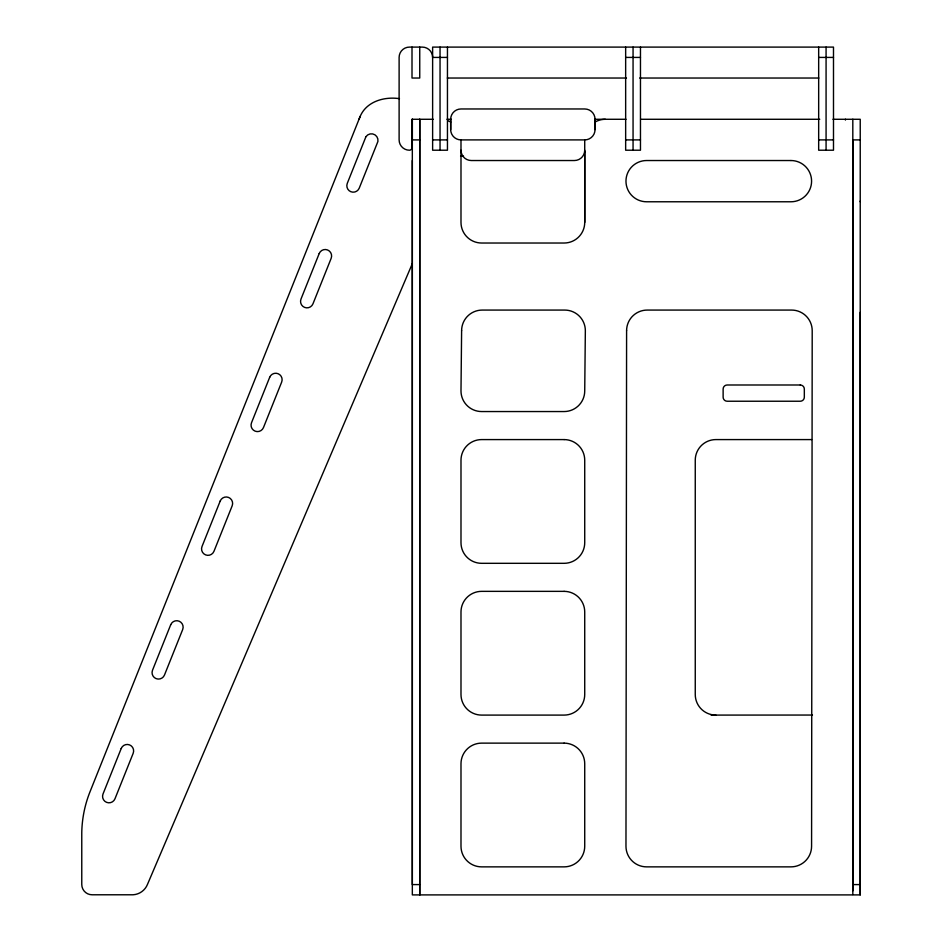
<?xml version="1.0" encoding="UTF-8"?>
<svg xmlns="http://www.w3.org/2000/svg" width="942" height="942" viewBox="0 0 942 942"><rect width="100%" height="100%" fill="white"/><g stroke="black" fill="none" stroke-linecap="round" stroke-linejoin="round"><path stroke-width="1.41" d="M450.676 129.596L450.676 119.281A10.315 10.315 0 0 1 460.991 108.966L584.723 108.966A10.315 10.315 0 0 1 595.038 119.281L595.038 129.596A10.315 10.315 0 0 1 584.723 139.899L584.723 222.394A20.618 20.618 0 0 1 564.105 243.024L481.609 243.024A20.618 20.618 0 0 1 460.991 222.394L460.991 139.899A10.315 10.315 0 0 1 450.676 129.596L450.676 119.281M584.723 222.394L584.723 151.485M595.038 129.596L595.038 119.281M852.828 894.547L852.816 119.21M852.828 890.861L852.828 139.899L860.234 139.899M412.325 160.529L412.325 894.9L860.234 894.9L860.234 312.297M860.234 201.776L860.234 201.07M399.467 98.663C384.454 96.414 366.615 101.324 360.185 116.349L90.008 791.786A115.501 115.501 0 0 0 81.766 833.034L81.766 884.467A10.315 10.315 0 0 0 92.081 894.782L133.01 894.782A16.579 16.579 0 0 0 147.482 884.385L412.325 263.642M359.02 119.281L360.185 116.349M447.45 57.415L432.625 57.415A10.315 10.315 0 0 0 422.322 47.1L409.429 47.1A10.315 10.315 0 0 0 399.114 57.415L399.114 139.899A10.315 10.315 0 0 0 409.429 150.214A2.579 2.579 0 0 0 412.007 147.635L412.007 119.281L433.238 119.281M625.653 57.415L640.466 57.415M818.669 57.415L833.493 57.415M447.309 78.033L626.454 78.033M639.665 78.033L818.81 78.033M446.955 119.281L451.359 119.281M595.191 119.281L626.006 119.281M640.584 119.281L819.74 119.281M832.94 119.281L860.234 119.281L860.234 894.9M419.743 139.899L412.325 139.899L412.325 119.281L412.325 884.585L419.743 884.585M432.625 139.899L447.45 139.899M460.991 139.899L584.723 139.899M625.653 139.899L640.466 139.899M818.669 139.899L833.493 139.899M460.579 156.136L463.499 156.136M811.58 439.584L715.873 439.584A20.618 20.618 0 0 0 695.255 460.202L695.255 694.466A20.618 20.618 0 0 0 715.873 715.096M711.104 715.096L812.451 715.049M852.828 884.585L860.234 884.585M845.41 119.21L845.41 120.07M826.075 47.1L826.075 150.214M818.669 47.1L818.669 150.214L833.493 150.214L833.493 47.1L432.625 47.1L432.625 150.214L447.45 150.214L447.45 47.1M640.466 47.1L640.466 150.214L625.653 150.214L625.653 47.1M633.059 47.1L633.059 150.214M440.044 47.1L440.044 150.214M419.743 47.1L419.743 78.033L412.007 78.033L412.007 47.1M448.251 120.847A20.618 20.618 0 0 1 450.676 122.048M595.038 122.048A20.618 20.618 0 0 1 605.353 119.281M584.723 150.214A10.315 10.315 0 0 1 574.408 160.529L471.294 160.529A10.315 10.315 0 0 1 460.991 150.214M419.743 119.281L419.743 894.9L419.743 119.281M626.595 330.689L625.971 846.246A20.618 20.618 0 0 0 646.589 866.864L790.95 866.864A20.618 20.618 0 0 0 811.58 846.246L812.204 330.689A20.618 20.618 0 0 0 791.586 310.071L647.225 310.071A20.618 20.618 0 0 0 626.595 330.689M461.615 330.689L460.991 390.93A20.618 20.618 0 0 0 481.609 411.548L564.105 411.548A20.618 20.618 0 0 0 584.723 390.93L585.347 330.689A20.618 20.618 0 0 0 564.729 310.071L482.233 310.071A20.618 20.618 0 0 0 461.615 330.689M121.212 748.501L103.019 793.976A6.441 6.441 0 0 0 106.611 802.36A6.441 6.441 0 0 0 114.983 798.769L133.175 753.294A6.441 6.441 0 0 0 129.584 744.91A6.441 6.441 0 0 0 121.212 748.501M170.702 624.758L152.51 670.245A6.441 6.441 0 0 0 156.101 678.617A6.441 6.441 0 0 0 164.485 675.025L182.677 629.55A6.441 6.441 0 0 0 179.086 621.178A6.441 6.441 0 0 0 170.702 624.758M220.204 501.026L202.012 546.501A6.441 6.441 0 0 0 205.603 554.885A6.441 6.441 0 0 0 213.975 551.294L232.168 505.819A6.441 6.441 0 0 0 228.576 497.435A6.441 6.441 0 0 0 220.204 501.026M269.695 377.283L251.502 422.77A6.441 6.441 0 0 0 255.094 431.142A6.441 6.441 0 0 0 263.477 427.55L281.67 382.075A6.441 6.441 0 0 0 278.078 373.703A6.441 6.441 0 0 0 269.695 377.283M319.197 253.551L301.004 299.026A6.441 6.441 0 0 0 304.596 307.398A6.441 6.441 0 0 0 312.968 303.819L331.16 258.332A6.441 6.441 0 0 0 327.569 249.96A6.441 6.441 0 0 0 319.197 253.551M365.943 136.672L347.28 183.349A6.441 6.441 0 0 0 350.871 191.721A6.441 6.441 0 0 0 359.243 188.129L377.919 141.453A6.606 6.606 0 0 0 365.943 136.672M790.95 160.529L646.589 160.529A20.618 20.618 0 0 0 625.971 181.147A20.618 20.618 0 0 0 646.589 201.776L790.95 201.776A20.618 20.618 0 0 0 811.58 181.147A20.618 20.618 0 0 0 790.95 160.529M800.264 384.995L727.189 384.995A4.062 4.062 0 0 0 723.126 389.058L723.126 397.171A4.062 4.062 0 0 0 727.189 401.233L800.264 401.233A4.062 4.062 0 0 0 804.327 397.171L804.327 389.058A4.062 4.062 0 0 0 800.264 384.995M564.105 439.584L481.609 439.584A20.618 20.618 0 0 0 460.991 460.202L460.991 542.698A20.618 20.618 0 0 0 481.609 563.316L564.105 563.316A20.618 20.618 0 0 0 584.723 542.698L584.723 460.202A20.618 20.618 0 0 0 564.105 439.584M564.105 591.352L481.609 591.352A20.618 20.618 0 0 0 460.991 611.982L460.991 694.466A20.618 20.618 0 0 0 481.609 715.096L564.105 715.096A20.618 20.618 0 0 0 584.723 694.466L584.723 611.982A20.618 20.618 0 0 0 564.105 591.352M564.105 743.132L481.609 743.132A20.618 20.618 0 0 0 460.991 763.75L460.991 846.246A20.618 20.618 0 0 0 481.609 866.864L564.105 866.864A20.618 20.618 0 0 0 584.723 846.246L584.723 763.75A20.618 20.618 0 0 0 564.105 743.132"/></g></svg>
